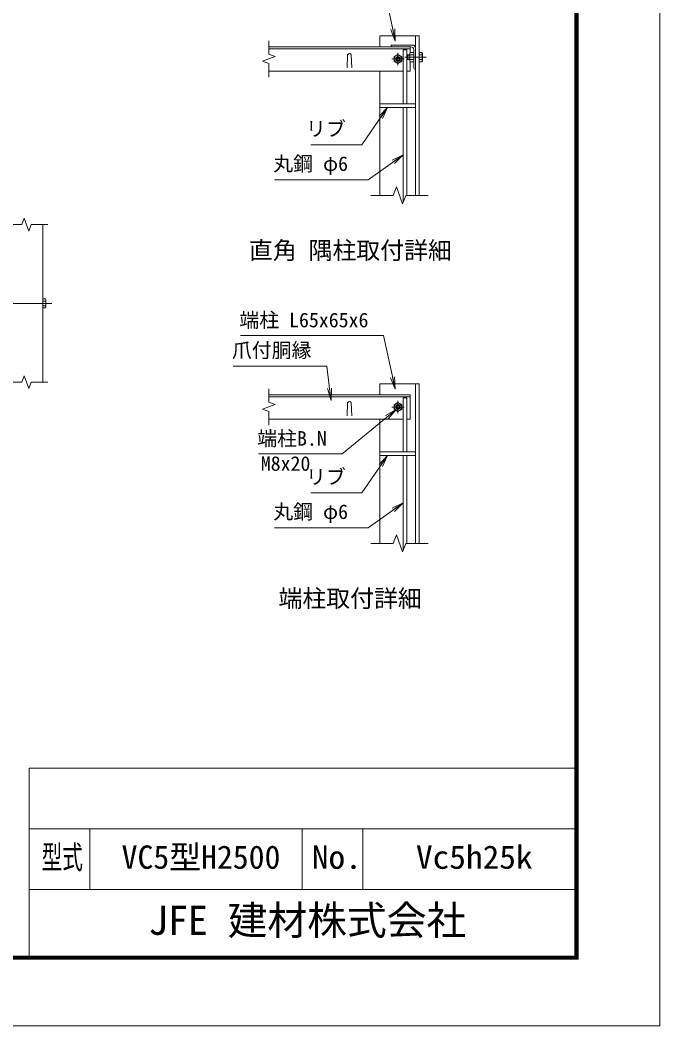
# Model space of a CAD drawing. Units: millimetres, scale not verified. Extents: x -4200 to 4200, y -2970 to 2970.
# Drawn here: x 2090 to 4200, y -2970 to 348 of the extents above; entities that cross this region are included whole.
import ezdxf
from ezdxf.enums import TextEntityAlignment as Align

# ---------------------------------------------------------------- set-up
doc = ezdxf.new("R2010")
doc.units = ezdxf.units.MM
doc.header["$LTSCALE"] = 10
doc.linetypes.add('USER1', pattern=[50.8, 31.75, -6.35, 6.35, -6.35])
for name, color, linetype, lineweight in [('0-0_D-STR1', 1, 'Continuous', 18), ('0-1_D-BMK', 2, 'USER1', 13), ('0-2_D-STR-DIM', 7, 'Continuous', 13), ('0-3_D-STR3', 3, 'Continuous', 13), ('0-7_D-STR-TXT', 7, 'Continuous', 13), ('0-8_0', 7, 'Continuous', 18), ('0-B_D-TTL', 7, 'Continuous', 18)]:
    doc.layers.add(name, color=color, linetype=linetype, lineweight=lineweight)
doc.layers.add('0-9_D-TTL-TXT', color=7, linetype='Continuous')
doc.styles.add('ＭＳ ゴシック', font='')
doc.styles.get('ＭＳ ゴシック').set_extended_font_data('MS Gothic')

# ---------------------------------------------------------------- blocks, each defined once
blk = doc.blocks.new('_Open')
at = {"layer": '0-8_0'}
blk.add_line((-10, 1.667), (0, 0), dxfattribs=at)
blk.add_lwpolyline([(-10, -1.667), (0, 0), (-10, 0)], dxfattribs=at)

msp = doc.modelspace()

# ---------------------------------------------------------------- linework, layer by layer
at = {"layer": '0-0_D-STR1'}
for p, q in [((3276, 296.06), (3406, 296.06)), ((3276, 260.06), (3276, 296.06)), ((3314, 264.06), (3314, 266.06)), ((3384, 266.06), (3314, 266.06)), ((3394, 296.06), (3394, -229.94)), ((3406, 296.06), (3406, -229.94)), ((3376, 260.06), (2910, 260.06)), ((3376, 254.06), (2910, 254.06)), ((3170, 233.8), (3168.5, 190.8)), ((3182, 233.8), (3183.5, 190.8)), ((3379, 260.06), (3318, 260.06)), ((3376, 240.31), (3376, 260.06)), ((3388, 190.06), (3388, 251.06)), ((3394, 186.06), (3394, 256.06)), ((3376, 180.06), (3376, 211.81)), ((3353.27, 180.06), (2910, 180.06)), ((3276, -229.94), (3276, 180.06)), ((3376, 180.06), (3365.27, 180.06)), ((3392, 186.06), (3394, 186.06)), ((3276, 72.06), (3394, 72.06)), ((3276, 60.06), (3394, 60.06)), ((2164.34, -846.38), (2164.34, -326.38)), ((3276, -888.2), (3276, -852.2)), ((3276, -852.2), (3406, -852.2)), ((3394, -852.2), (3394, -1378.2)), ((3406, -852.2), (3406, -1378.2)), ((3376, -888.2), (2910, -888.2)), ((3376, -894.2), (2910, -894.2)), ((3376, -968.2), (3376, -888.2)), ((3170, -914.45), (3168.5, -957.45)), ((3182, -914.45), (3183.5, -957.45)), ((3353.27, -968.2), (2910, -968.2)), ((3276, -1378.2), (3276, -968.2)), ((3376, -968.2), (3365.27, -968.2)), ((3276, -1076.2), (3394, -1076.2)), ((3276, -1088.2), (3394, -1088.2))]:
    msp.add_line(p, q, dxfattribs=at)
for centre, radius, start, end in [((3384, 256.06), 10, 0, 90), ((3176, 231.3), 6.5, 22.61986, 157.38014), ((3318, 264.06), 4, 180, 270), ((3379, 251.06), 9, 0, 90), ((3392, 190.06), 4, 180, 270), ((3176, -916.95), 6.5, 22.61986, 157.38014)]:
    msp.add_arc(centre, radius, start, end, dxfattribs=at)
at = {"layer": '0-1_D-BMK'}
for p, q in [((3336, 200.06), (3336, 240.06)), ((3356, 220.06), (3316, 220.06)), ((3359, 226.06), (3429, 226.06)), ((3418, 226.06), (3382, 226.06)), ((1988.35, -586.38), (2194.34, -586.38)), ((3356, -928.2), (3316, -928.2)), ((3336, -948.2), (3336, -908.2))]:
    msp.add_line(p, q, dxfattribs=at)
at = {"layer": '0-2_D-STR-DIM'}
for p, q in [((2910, 280.32), (2910, 235.71)), ((2910, 235.71), (2931.14, 228.01)), ((2931.14, 228.01), (2888.86, 212.62)), ((2888.86, 212.62), (2910, 204.93)), ((2910, 204.93), (2910, 160.32)), ((3320.48, -229.94), (3246, -229.94)), ((3330.74, -201.75), (3320.48, -229.94)), ((3351.26, -258.13), (3330.74, -201.75)), ((3361.52, -229.94), (3351.26, -258.13)), ((3436, -229.94), (3361.52, -229.94)), ((2039.84, -326.38), (2094.95, -326.38)), ((2125.73, -326.38), (2180.84, -326.38)), ((2039.84, -846.38), (2094.95, -846.38)), ((2125.73, -846.38), (2180.84, -846.38)), ((2910, -867.94), (2910, -912.54)), ((2910, -943.33), (2910, -987.94)), ((3320.48, -1378.2), (3246, -1378.2)), ((3436, -1378.2), (3361.52, -1378.2))]:
    msp.add_line(p, q, dxfattribs=at)
for points in [[(2125.73, -326.38), (2118.04, -347.52), (2102.65, -305.23), (2094.95, -326.38)], [(2125.73, -846.38), (2118.04, -867.52), (2102.65, -825.23), (2094.95, -846.38)], [(2910, -912.54), (2931.14, -920.24), (2888.86, -935.63), (2910, -943.33)], [(3361.52, -1378.2), (3351.26, -1406.39), (3330.74, -1350.01), (3320.48, -1378.2)]]:
    msp.add_lwpolyline(points, dxfattribs=at)
at = {"layer": '0-3_D-STR3'}
for p, q in [((3336, 235.07), (3323, 227.56)), ((3349, 227.56), (3336, 235.07)), ((3365.27, 250.06), (3365.27, 72.06)), ((3368.4, 234.06), (3366, 231.66)), ((3375, 232.56), (3366.9, 232.56)), ((3368.4, 234.06), (3368.4, 218.06)), ((3375, 234.06), (3368.4, 234.06)), ((3375, 213.56), (3375, 238.56)), ((3388, 233.56), (3376.45, 233.56)), ((3388, 211.04), (3388, 241.07)), ((3406, 241.07), (3415.21, 241.07)), ((3406, 241.07), (3406, 211.04)), ((3406, 233.56), (3415.21, 233.56)), ((3416.6, 238.66), (3415.21, 241.07)), ((3416.6, 238.66), (3416.6, 213.46)), ((3323, 227.56), (3323, 212.55)), ((3323, 212.55), (3336, 205.04)), ((3336, 205.04), (3349, 212.55)), ((3349, 212.55), (3349, 227.56)), ((3366, 231.66), (3366, 220.46)), ((3368.4, 218.06), (3366, 220.46)), ((3375, 219.56), (3366.9, 219.56)), ((3375, 218.06), (3368.4, 218.06)), ((3388, 218.55), (3376.45, 218.55)), ((3406, 218.55), (3415.21, 218.55)), ((3406, 211.04), (3415.21, 211.04)), ((3416.6, 213.46), (3415.21, 211.04)), ((3353.27, 60.06), (3353.27, -252.62)), ((3365.27, 60.06), (3365.27, -229.94)), ((2164.34, -571.37), (2164.34, -601.39)), ((2164.34, -571.37), (2173.55, -571.37)), ((2164.34, -578.87), (2173.55, -578.87)), ((2164.34, -593.88), (2173.55, -593.88)), ((2174.94, -573.78), (2173.55, -571.37)), ((2174.94, -573.78), (2174.94, -598.98)), ((2164.34, -601.39), (2173.55, -601.39)), ((2174.94, -598.98), (2173.55, -601.39)), ((3353.27, -898.2), (3353.27, -1076.2)), ((3365.27, -898.2), (3353.27, -898.2)), ((3365.27, -898.2), (3365.27, -1076.2)), ((3353.27, -1088.2), (3353.27, -1400.88)), ((3365.27, -1088.2), (3365.27, -1378.2))]:
    msp.add_line(p, q, dxfattribs=at)
for points in [[(3365.27, 250.06), (3353.27, 250.06), (3353.27, 72.06)], [(3388, 241.07), (3376.45, 241.07), (3375, 238.56)], [(3388, 211.04), (3376.45, 211.04), (3375, 213.56)]]:
    msp.add_lwpolyline(points, dxfattribs=at)
msp.add_lwpolyline([(3349, -920.69), (3336, -913.19), (3323, -920.69), (3323, -935.7), (3336, -943.21), (3349, -935.7)], close=True, dxfattribs=at)
for centre, radius in [((3336, 220.06), 12.5), ((3336, 220.06), 8), ((3336, 220.06), 5.6), ((3336, -928.2), 12.5), ((3336, -928.2), 8), ((3336, -928.2), 5.6)]:
    msp.add_circle(centre, radius, dxfattribs=at)
for centre, radius, start, end in [((3381.93, 237.31), 6.64, 145.61586, 214.38414), ((3400.13, 226.06), 24.84, 162.4121, 197.5879), ((3409.72, 237.31), 6.64, 325.61585, 34.38415), ((3391.53, 226.06), 24.84, 342.4121, 17.5879), ((3381.93, 214.8), 6.64, 145.61584, 214.38415), ((3409.72, 214.8), 6.64, 325.61585, 34.38415), ((2168.06, -575.12), 6.64, 325.61585, 34.38415), ((2168.06, -597.64), 6.64, 325.61585, 34.38415), ((2149.87, -586.38), 24.84, 342.4121, 17.5879)]:
    msp.add_arc(centre, radius, start, end, dxfattribs=at)
at = {"layer": '0-7_D-STR-TXT'}
for points in [[(2835.61, 385.32), (3305.31, 385.32), (3326.36, 280.87)], [(3048.99, -63.11), (3216.66, -63.11), (3300.6, 58.41)], [(2929.2, -178.63), (3237.23, -178.63), (3351.63, -97.44)], [(2816.79, -692.25), (3287.76, -692.25), (3326.32, -867.39)], [(2792.47, -793.41), (3101.51, -793.41), (3114.95, -904.47)], [(2875.6, -1082.88), (3151.91, -1082.88), (3328.8, -937.64)], [(3048.99, -1211.36), (3216.66, -1211.36), (3300.6, -1089.84)], [(2929.2, -1326.88), (3237.23, -1326.88), (3351.63, -1245.69)]]:
    msp.add_lwpolyline(points, dxfattribs=at)
at = {"layer": '0-B_D-TTL'}
for p, q in [((2120, -2120), (2120, -2740)), ((2120, -2120), (3920, -2120)), ((2120, -2320), (3920, -2320)), ((2320, -2320), (2320, -2520)), ((3020, -2320), (3020, -2520)), ((3220, -2320), (3220, -2520)), ((2120, -2520), (3920, -2520))]:
    msp.add_line(p, q, dxfattribs=at)
at = {"layer": '0-B_D-TTL', "color": 2}
msp.add_lwpolyline([(-4200, 2970), (4200, 2970), (4200, -2970), (-4200, -2970)], close=True, dxfattribs=at)
at = {"layer": '0-B_D-TTL'}
for points in [[(-3930, 2750), (3930, 2750), (3930, -2750), (-3930, -2750)], [(-3927.5, 2747.5), (3927.5, 2747.5), (3927.5, -2747.5), (-3927.5, -2747.5)], [(-3925, 2745), (3925, 2745), (3925, -2745), (-3925, -2745)], [(-3922.5, 2742.5), (3922.5, 2742.5), (3922.5, -2742.5), (-3922.5, -2742.5)], [(-3920, 2740), (3920, 2740), (3920, -2740), (-3920, -2740)]]:
    msp.add_lwpolyline(points, close=True, dxfattribs=at)

# ---------------------------------------------------------------- block references
at = {"layer": '0-7_D-STR-TXT', "xscale": 4, "yscale": 4}
for p, rotation in [((3326.75, 278.9), 281.3911), ((3301.73, 60.06), 55.36729), ((3353.27, -96.28), 35.3607), ((3326.75, -869.35), 282.41679), ((3115.19, -906.46), 276.90146), ((3330.34, -936.37), 39.38905), ((3301.73, -1088.2), 55.36729), ((3353.27, -1244.54), 35.3607)]:
    msp.add_blockref('_Open', p, dxfattribs=dict(at, rotation=rotation))

# ---------------------------------------------------------------- texts
at = {"layer": '0-7_D-STR-TXT', "style": 'ＭＳ ゴシック'}
for s, p in [('リブ', (3032.75, -48.75)), ('丸鋼 φ6', (2924.88, -163.76)), ('端柱 L65x65x6', (2812.98, -679.66)), ('爪付胴縁', (2788.41, -779.43)), ('端柱B.N', (2871.79, -1070.29)), ('M8x20', (2883.51, -1153.11)), ('リブ', (3032.75, -1197)), ('丸鋼 φ6', (2924.88, -1312.01))]:
    msp.add_text(s, height=48.09, dxfattribs=at).set_placement(p, align=Align.BOTTOM_LEFT)
at = {"layer": '0-9_D-TTL-TXT', "style": 'ＭＳ ゴシック'}
for s, height, p in [('直角 隅柱取付詳細', 57.7, (2844.65, -457.53)), ('端柱取付詳細', 57.7, (2942.11, -1605.78)), ('VC5型H2500', 76.98, (2424.4, -2474.8)), ('JFE 建材株式会社', 96.19, (2512.38, -2698.5))]:
    msp.add_text(s, height=height, dxfattribs=at).set_placement(p, align=Align.BOTTOM_LEFT)
for s, width, p in [('型式', 0.65, (2160.27, -2474.8)), ('No.', 1.05, (3052, -2474.8)), ('Vc5h25k', 1.05, (3395.33, -2474.8))]:
    msp.add_text(s, height=76.98, dxfattribs=dict(at, width=width)).set_placement(p, align=Align.BOTTOM_LEFT)

doc.saveas('drawing.dxf')
